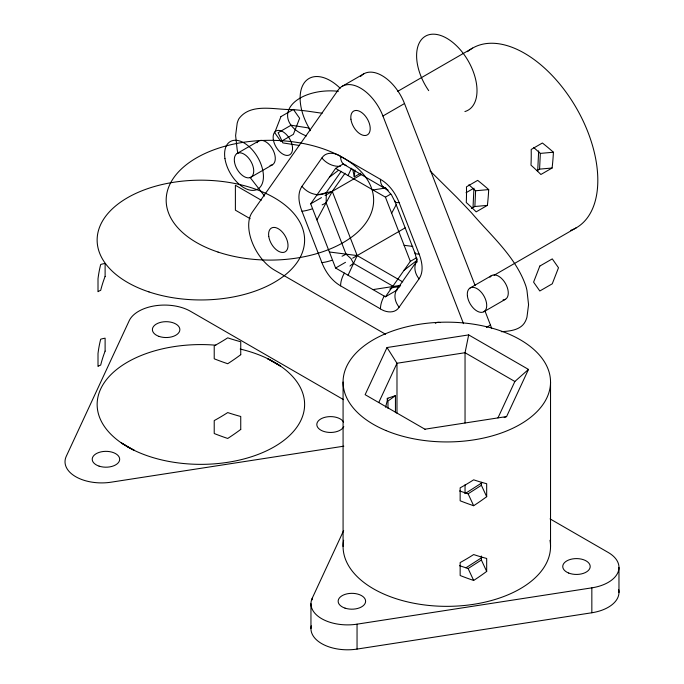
<?xml version="1.0" encoding="UTF-8"?>
<svg xmlns="http://www.w3.org/2000/svg" width="684" height="684" viewBox="0 0 684 684"><rect width="100%" height="100%" fill="white"/><g stroke="black" fill="none" stroke-linecap="round" stroke-linejoin="round"><path stroke-width="1.03" d="M473.029 207.346L473.944 188.194M471.413 208.492L474.867 206.5L475.611 190.759L468.891 184.791M537.701 171.043L538.667 150.831M536.991 170.632L539.582 169.136L540.334 153.396L533.606 147.428M399.191 286.887L393.386 286.442L353.525 263.434L351.037 258.68L346.053 254.14L326.123 202.772L326.319 193.572M360.724 173.172L354.286 176.882L354.97 169.957M505.758 416.915L506.587 416.565L528.476 369.42L468.685 334.904L465.043 352.722L465.043 423.02M385.588 407.236L387.862 398.191L395.446 395.66L395.446 412.657M348.053 175.583L351.473 168.213M348.053 275.224L357.176 255.577L332.262 191.375L345.027 173.223M468.685 334.904L387.016 347.532L365.136 394.685L425.226 429.381M378.748 402.543L396.985 363.255L465.043 352.722L514.864 381.484L528.476 369.42M312.203 599.842L312.203 598.286L343.659 530.502M497.961 417.907L514.864 381.484M316.923 219.88L332.262 191.375L316.923 194.966M391.65 213.203L396.446 204.294M301.977 186.339C296.959 193.76 298.976 203.456 301.977 211.253L321.899 262.613C325.524 272.01 331.749 280.748 340.581 285.852L380.441 308.869C386.032 312.673 395.078 313.751 399.123 307.193L419.053 278.841C424.063 271.428 422.045 261.733 419.053 253.935L399.123 202.575C395.497 193.17 389.281 184.432 380.441 179.328L340.581 156.32C334.998 152.515 325.943 151.429 321.899 157.987L301.977 186.339A18.306 14.441 35.1 0 0 326.123 192.811L326.259 193.35M397.105 290.05L385.425 296.796L335.605 268.034L310.69 203.832L335.605 168.392L343.693 163.715M326.123 192.811L341.222 171.333M385.425 296.796L410.332 261.356L416.624 257.723M396.882 289.512L416.812 261.16A18.306 14.441 35.1 0 0 419.053 278.841M386.887 398.994L387.862 398.191M329.372 177.25L338.058 170.59M404.107 270.214L416.265 260.895M395.446 395.66L387.973 401.029L387.973 408.322M465.069 493.634L482.092 482.699M459.597 490.958L468.121 493.805L481.382 485.281L481.382 482.288M465.966 567.788L482.092 557.426M459.597 565.694L468.121 568.532L481.382 560.008L481.382 556.032M342.128 86.346L363.7 73.889M237.151 153.447L258.732 140.989M397.712 91.34L472.601 48.102M250.883 177.224L272.454 164.767M385.579 334.254L274.575 270.163A36.611 21.136 60 0 1 252.157 212.382L338.093 90.117A36.611 21.136 60 0 1 382.929 115.998L404.509 103.549L475.098 285.493M310.69 203.832L321.48 197.599M325.071 195.521L361.785 174.334M335.605 168.392L385.425 197.154L390.812 194.042M335.605 268.034L345.488 262.323M352.679 258.167L405.142 227.883M466.018 192.734L473.405 188.476M487.384 205.388L476.175 211.86A138.014 54.421 28.3 0 0 466.274 202.532A138.014 83.585 -82.6 0 0 466.462 186.835L477.671 180.362A138.014 54.421 28.3 0 1 488.692 189.588A138.014 83.585 -82.6 0 1 487.384 205.388L474.867 206.5M552.099 168.016L540.89 174.488A138.014 54.421 28.3 0 0 530.989 165.169A138.014 83.585 -82.6 0 0 531.186 149.471L542.395 142.999A138.014 54.421 28.3 0 1 553.407 152.224A138.014 83.585 -82.6 0 1 552.099 168.016L539.582 169.136M470.139 287.964L491.719 275.507M494.045 275.276L576.33 227.763M483.87 311.742L505.442 299.284M486.401 327.379L490.445 325.045L485.05 311.143M504.168 417.591L505.134 417.18M391.65 287.938L400.285 285.912M372.968 189.964L385.725 187.989M372.968 289.606L400.619 285.331M424.918 429.201L506.587 416.565M343.813 446.182L111.116 482.186A36.611 21.136 0 0 1 66.271 456.296L129.19 320.736A36.611 21.136 0 0 1 190.434 311.263L343.522 399.644M312.203 598.286A36.611 21.136 0 0 0 357.048 624.167L591.84 587.847A36.611 21.136 0 0 0 608.247 552.484L550.064 518.891M311.288 625.826A36.611 21.136 0 0 0 357.048 649.082L591.84 612.761A36.611 21.136 0 0 0 618.669 589.642M540.334 153.396L553.407 152.224M475.611 190.759L488.692 189.588M501.346 331.697C509.931 331.142 520.986 330.15 525.329 321.437A44.742 25.83 60 0 0 526.971 317.102L528.561 304.705L526.971 290.469A45.076 26.026 60 0 0 525.902 286.151C515.864 256.885 491.155 235.86 471.618 212.938A804.923 464.727 60 0 0 456.732 197.317L429.988 170.838M404.107 245.308L412.794 246.428M329.372 251.977L357.176 255.577M299.489 145.487L282.851 142.913L278.114 132.705L291.059 125.232L308.74 127.968L310.032 130.755M322.13 113.245L307.432 111.124A804.923 464.727 60 0 0 292.555 109.551C275.455 110.064 250.677 102.42 238.844 118.836A44.742 25.83 60 0 0 237.194 123.171L235.612 135.569L237.194 149.805A45.076 26.026 60 0 0 237.964 153.045M344.377 164.699L387.879 190.186L382.553 186.287M261.279 200.207L235.39 185.261L235.39 210.176L250.182 218.718M356.509 255.192L402.731 281.876M127.121 446.584L134.355 450.431L121.273 442.873L126.873 446.199M387.879 190.186L386.46 189.16L391.479 194.829L395.096 201.9L415.026 253.268L416.821 260.142L416.667 258.142L416.949 262.28M264.571 196.06L250.19 177.592M387.016 347.532L396.985 363.255L396.985 413.316M481.382 485.281L486.675 496.678A138.014 83.585 -37.4 0 1 473.653 505.715A138.014 54.421 31.7 0 1 460.152 500.782L460.152 487.837A138.014 83.585 -37.4 0 0 473.653 479.826A138.014 54.421 31.7 0 0 486.675 483.733L486.675 496.678M468.121 493.805L473.653 505.715M481.382 560.008L486.675 571.414A138.014 83.585 -37.4 0 1 473.653 580.442A138.014 54.421 31.7 0 1 460.152 575.518L460.152 562.573A138.014 83.585 -37.4 0 0 473.653 554.553A138.014 54.421 31.7 0 0 486.675 558.469L486.675 571.414M468.121 568.532L473.653 580.442M382.929 115.998L463.504 323.66M385.425 197.154L410.332 261.356M352.679 169.059L354.286 176.882M618.969 567.523L618.969 592.438M591.84 587.847L591.84 612.761M550.534 382.048L550.534 546.456M465.043 484.802L465.043 493.318M357.048 624.167L357.048 649.082M343.077 382.048L343.077 546.456M310.955 603.656L310.955 628.57M306.372 135.936A42.716 24.658 0 0 1 290.845 106.08A42.716 24.658 0 0 1 338.392 91.305M310.536 130.456A42.716 24.658 60 0 1 304.158 82.978A42.716 24.658 60 0 1 340.187 88.262M428.706 90.639A42.716 24.658 60 0 1 424.456 36.808A42.716 24.658 60 0 1 469.156 62.612A42.716 24.658 60 0 1 464.906 111.535M360.528 76.557A36.611 21.136 60 0 1 404.509 103.549M490.445 325.045A36.611 21.136 60 0 1 491.685 328.577M256.97 142.751A13.731 7.926 60 0 1 272.454 148.915A13.731 7.926 60 0 1 270.052 165.408M489.958 277.268A13.731 7.926 60 0 1 505.442 283.433A13.731 7.926 60 0 1 503.039 299.925M435.332 323.318A13.731 7.926 60 0 1 440.205 322.574M380.441 308.869A18.306 10.568 -60 0 1 384.228 296.104M389.82 289.076A18.306 10.568 -60 0 1 393.386 286.442M340.581 285.852A18.306 10.568 -60 0 1 344.377 273.096M349.969 266.067A18.306 10.568 -60 0 1 353.525 263.434M346.446 165.442A18.306 10.568 -60 0 1 340.581 156.32M386.298 188.459A18.306 10.568 -60 0 1 380.441 179.328M399.123 202.575A18.306 3.865 -21.2 0 1 394.984 201.087M340.504 166.229A18.306 14.441 35.1 0 1 321.899 157.987M326.123 202.772A18.306 3.865 -21.2 0 1 322.13 204.875M311.93 208.945A18.306 3.865 -21.2 0 1 301.977 211.253M346.053 254.14A18.306 3.865 -21.2 0 1 342.06 256.235M331.86 260.313A18.306 3.865 -21.2 0 1 321.899 262.613M399.123 307.193A18.306 14.441 35.1 0 1 399.738 286.502M419.053 253.935A18.306 3.865 -21.2 0 1 414.914 252.456M467.523 51.676A103.729 59.893 60 0 1 576.33 107.986A103.729 59.893 60 0 1 570.695 230.38M240.161 349.045A103.729 59.884 0 0 1 270.821 448.695A103.729 59.884 0 0 1 101.711 422.037A103.729 59.884 0 0 1 215.819 345.206M343.796 426.585A13.731 7.926 0 0 1 322.874 431.108A13.731 7.926 0 0 1 322.249 418.215A13.731 7.926 0 0 1 343.582 422.062M549.979 540.274A103.729 59.884 0 0 1 446.806 606.349A103.729 59.884 0 0 1 343.633 540.274M280.936 116.622L274.712 132.67L280.936 141.528L293.393 134.338L299.618 118.289L293.393 109.431L280.936 116.622M539.813 266.076L533.588 282.133L539.813 290.991L552.27 283.8L558.495 267.752L552.27 258.885L539.813 266.076M267.837 358.732L267.384 358.519L280.474 366.068L267.837 358.732M240.742 354.697L240.742 341.752A138.014 54.421 31.7 0 1 227.721 337.836A138.014 83.585 -37.4 0 1 214.22 345.856L214.22 358.792A138.014 54.421 31.7 0 0 227.721 363.726A138.014 83.585 -37.4 0 0 240.742 354.697M240.742 429.424L240.742 416.479A138.014 54.421 31.7 0 1 227.721 412.572A138.014 83.585 -37.4 0 1 214.22 420.583L214.22 433.528A138.014 54.421 31.7 0 0 227.721 438.453A138.014 83.585 -37.4 0 0 240.742 429.424M105.114 276.387L105.114 263.443A138.014 14.578 7.5 0 0 100.676 264.494A138.014 123.428 -16.8 0 0 98.009 278.756L98.009 291.7A138.014 14.578 7.5 0 1 100.676 290.375A138.014 123.428 -16.8 0 1 105.114 276.387M105.114 351.114L105.114 338.178A138.014 14.578 7.5 0 0 100.676 339.221A138.014 123.428 -16.8 0 0 98.009 353.483L98.009 366.427A138.014 14.578 7.5 0 1 100.676 365.111A138.014 123.428 -16.8 0 1 105.114 351.114M224.951 158.568A27.454 15.852 60 0 0 256.731 189.622A27.454 15.852 60 0 0 250.37 147.812A27.454 15.852 60 0 0 224.951 158.568M273.318 139.536A13.731 7.926 60 0 0 289.204 155.054A13.731 7.926 60 0 0 286.023 134.158A13.731 7.926 60 0 0 273.318 139.536M234.432 161.569A13.731 7.926 60 0 0 250.139 177.566A13.731 7.926 60 0 0 247.488 156.867A13.731 7.926 60 0 0 234.432 161.569M467.42 296.087A13.731 7.926 60 0 0 483.126 312.084A13.731 7.926 60 0 0 480.476 291.384A13.731 7.926 60 0 0 467.42 296.087M350.926 119.221A13.731 7.926 60 0 0 366.633 135.218A13.731 7.926 60 0 0 363.982 114.519A13.731 7.926 60 0 0 350.926 119.221M268.761 236.467A13.731 7.926 60 0 0 284.612 252.097A13.731 7.926 60 0 0 281.551 231.243A13.731 7.926 60 0 0 268.761 236.467M218.042 252.071A103.729 59.884 0 0 0 373.635 200.207A103.729 59.884 0 0 0 218.042 148.343A103.729 59.884 0 0 0 218.042 252.071M149.009 291.931A103.729 59.884 0 0 0 304.602 240.067A103.729 59.884 0 0 0 149.009 188.203A103.729 59.884 0 0 0 149.009 291.931M159.064 336.408A13.731 7.926 0 0 0 179.858 329.748A13.731 7.926 0 0 0 159.466 322.677A13.731 7.926 0 0 0 159.064 336.408M99.086 466.137A13.731 7.926 0 0 0 119.683 459.272A13.731 7.926 0 0 0 99.086 452.406A13.731 7.926 0 0 0 99.086 466.137M385.938 430.544A103.729 59.884 0 0 0 549.979 388.238A103.729 59.884 0 0 0 404.492 327.371A103.729 59.884 0 0 0 385.938 430.544M345.018 608.127A13.731 7.926 0 0 0 365.615 601.262A13.731 7.926 0 0 0 345.018 594.396A13.731 7.926 0 0 0 345.018 608.127M568.686 573.047A13.731 7.926 0 0 0 590.155 567.147A13.731 7.926 0 0 0 570.559 559.367A13.731 7.926 0 0 0 568.686 573.047"/></g></svg>
